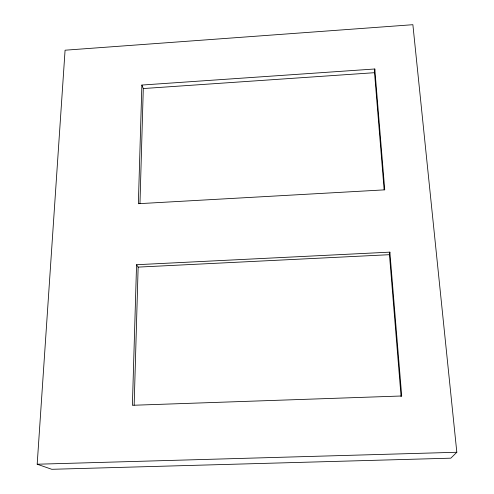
<?xml version="1.0" encoding="UTF-8"?>
<svg xmlns="http://www.w3.org/2000/svg" width="494" height="494" viewBox="0 0 494 494"><rect width="100%" height="100%" fill="white"/><g stroke="black" fill="none" stroke-linecap="round" stroke-linejoin="round"><path stroke-width="0.74" d="M136.554 264.722L132.398 405.29L401.708 395.984L389.871 252.144L136.554 264.722L138.141 267.112L134.158 405.105M141.871 85.054L138.363 203.701L384.746 189.85L374.804 68.987L141.871 85.054L143.291 88.55L139.975 203.405M37.18 464.224L65.078 50.203L412.879 24.7L456.82 452.263L450.818 458.173L51.796 469.3L37.18 464.224L456.82 452.263M384.134 189.758L374.532 72.692L374.804 68.987M401.097 396.694L389.457 254.694L389.871 252.144M143.291 88.55L374.532 72.692M138.141 267.112L389.457 254.694"/></g></svg>
